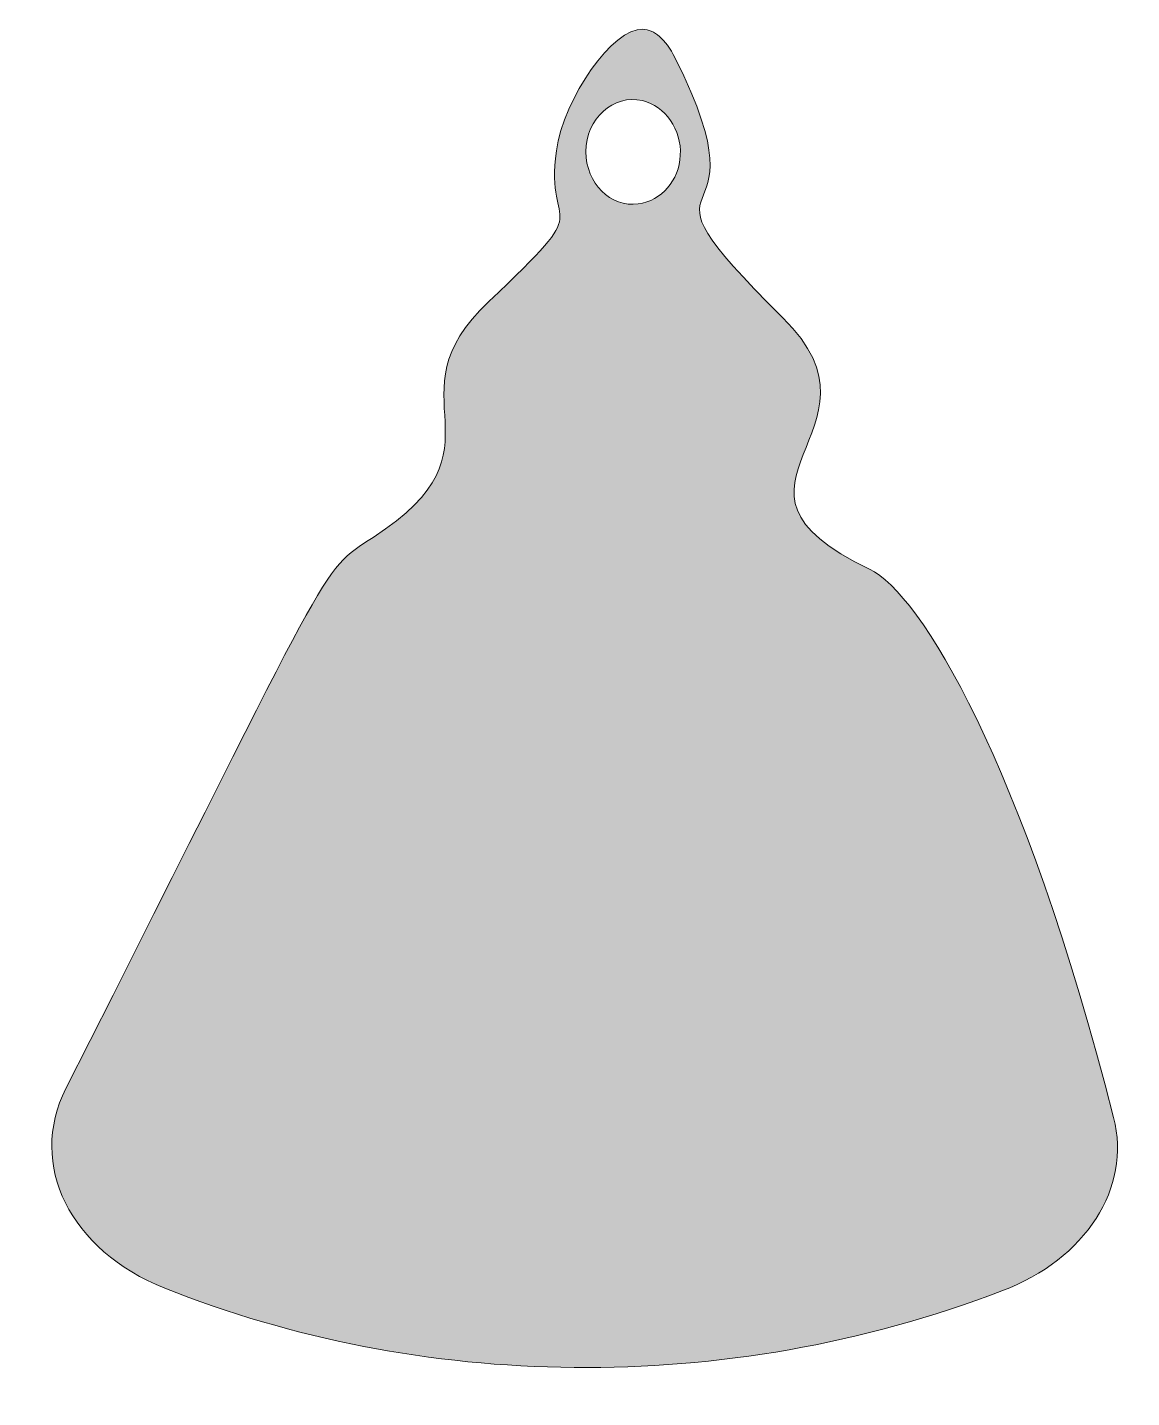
# Model space of a CAD drawing. Header units: inches. Extents: x 6.78 to 11.73, y -37.52 to -31.38.
import ezdxf

# ---------------------------------------------------------------- set-up
doc = ezdxf.new("R2010")
doc.units = ezdxf.units.IN
doc.header["$MEASUREMENT"] = 0
doc.layers.add('_U+0421_U+043B_U+043E_U+0439 1', color=7, linetype='Continuous')

# ---------------------------------------------------------------- blocks, each defined once
blk = doc.blocks.new('block 2')
at = {"layer": '_U+0421_U+043B_U+043E_U+0439 1', "lineweight": 0}
for points, knots in [([(11.649, -36.2682), (11.2421, -34.6728), (10.7835, -33.9187), (10.5553, -33.8099), (9.7594, -33.4301), (10.6861, -33.1951), (10.1669, -32.6826), (9.3975, -31.9228), (10.1293, -32.4033), (9.6836, -31.5185), (9.6385, -31.4288), (9.5897, -31.3924), (9.5383, -31.389), (9.4067, -31.3806), (9.1842, -31.6962), (9.151, -31.9342), (9.0972, -32.3199), (9.3468, -32.1411), (8.8483, -32.6088), (8.3838, -33.0447), (8.9622, -33.2593), (8.3292, -33.6668), (8.0825, -33.8256), (8.1571, -33.7568), (6.9524, -36.1383), (6.78, -36.4793), (6.9713, -36.864), (7.3958, -37.0331), (8.5367, -37.4868), (9.8965, -37.5235), (11.1485, -37.0453), (11.5249, -36.9015), (11.7294, -36.5836), (11.649, -36.2682)], [0, 0, 0, 0, 1, 1, 1, 2, 2, 2, 3, 3, 3, 4, 4, 4, 5, 5, 5, 6, 6, 6, 7, 7, 7, 8, 8, 8, 9, 9, 9, 10, 10, 10, 11, 11, 11, 11]), ([(9.7067, -31.9532), (9.7012, -32.0671), (9.6232, -32.1575), (9.5182, -32.1718), (9.3936, -32.189), (9.2836, -32.0793), (9.2832, -31.9378), (9.2831, -31.791), (9.4083, -31.6778), (9.5364, -31.709), (9.639, -31.7342), (9.7124, -31.839), (9.7067, -31.9532)], [0, 0, 0, 0, 1, 1, 1, 2, 2, 2, 3, 3, 3, 4, 4, 4, 4])]:
    blk.add_open_spline(points, degree=3, knots=knots, dxfattribs=at)

msp = doc.modelspace()

# ---------------------------------------------------------------- hatches: boundary and pattern name
at = {"layer": '_U+0421_U+043B_U+043E_U+0439 1', "true_color": 0xffffff}
h = msp.add_hatch(color=7, dxfattribs=at)
h.dxf.hatch_style = 2
edge = h.paths.add_edge_path()
edge.add_spline(control_points=[(11.649, -36.2682), (11.2421, -34.6728), (10.7835, -33.9187), (10.5553, -33.8099), (9.7594, -33.4301), (10.6861, -33.1951), (10.1669, -32.6826), (9.3975, -31.9228), (10.1293, -32.4033), (9.6836, -31.5185), (9.6385, -31.4288), (9.5897, -31.3924), (9.5383, -31.389), (9.4067, -31.3806), (9.1842, -31.6962), (9.151, -31.9342), (9.0972, -32.3199), (9.3468, -32.1411), (8.8483, -32.6088), (8.3838, -33.0447), (8.9622, -33.2593), (8.3292, -33.6668), (8.0825, -33.8256), (8.1571, -33.7568), (6.9524, -36.1383), (6.78, -36.4793), (6.9713, -36.864), (7.3958, -37.0331), (8.5367, -37.4868), (9.8965, -37.5235), (11.1485, -37.0453), (11.5249, -36.9015), (11.7294, -36.5836), (11.649, -36.2682)], knot_values=[0, 0, 0, 0, 1, 1, 1, 2, 2, 2, 3, 3, 3, 4, 4, 4, 5, 5, 5, 6, 6, 6, 7, 7, 7, 8, 8, 8, 9, 9, 9, 10, 10, 10, 11, 11, 11, 11], degree=3, periodic=1)
edge = h.paths.add_edge_path()
edge.add_spline(control_points=[(9.7067, -31.9532), (9.7012, -32.0671), (9.6232, -32.1575), (9.5182, -32.1718), (9.3936, -32.189), (9.2836, -32.0793), (9.2832, -31.9378), (9.2831, -31.791), (9.4083, -31.6778), (9.5364, -31.709), (9.639, -31.7342), (9.7124, -31.839), (9.7067, -31.9532)], knot_values=[0, 0, 0, 0, 1, 1, 1, 2, 2, 2, 3, 3, 3, 4, 4, 4, 4], degree=3, periodic=1)

# ---------------------------------------------------------------- block references
at = {"layer": '_U+0421_U+043B_U+043E_U+0439 1'}
msp.add_blockref('block 2', (0, 0), dxfattribs=at)

doc.saveas('drawing.dxf')
